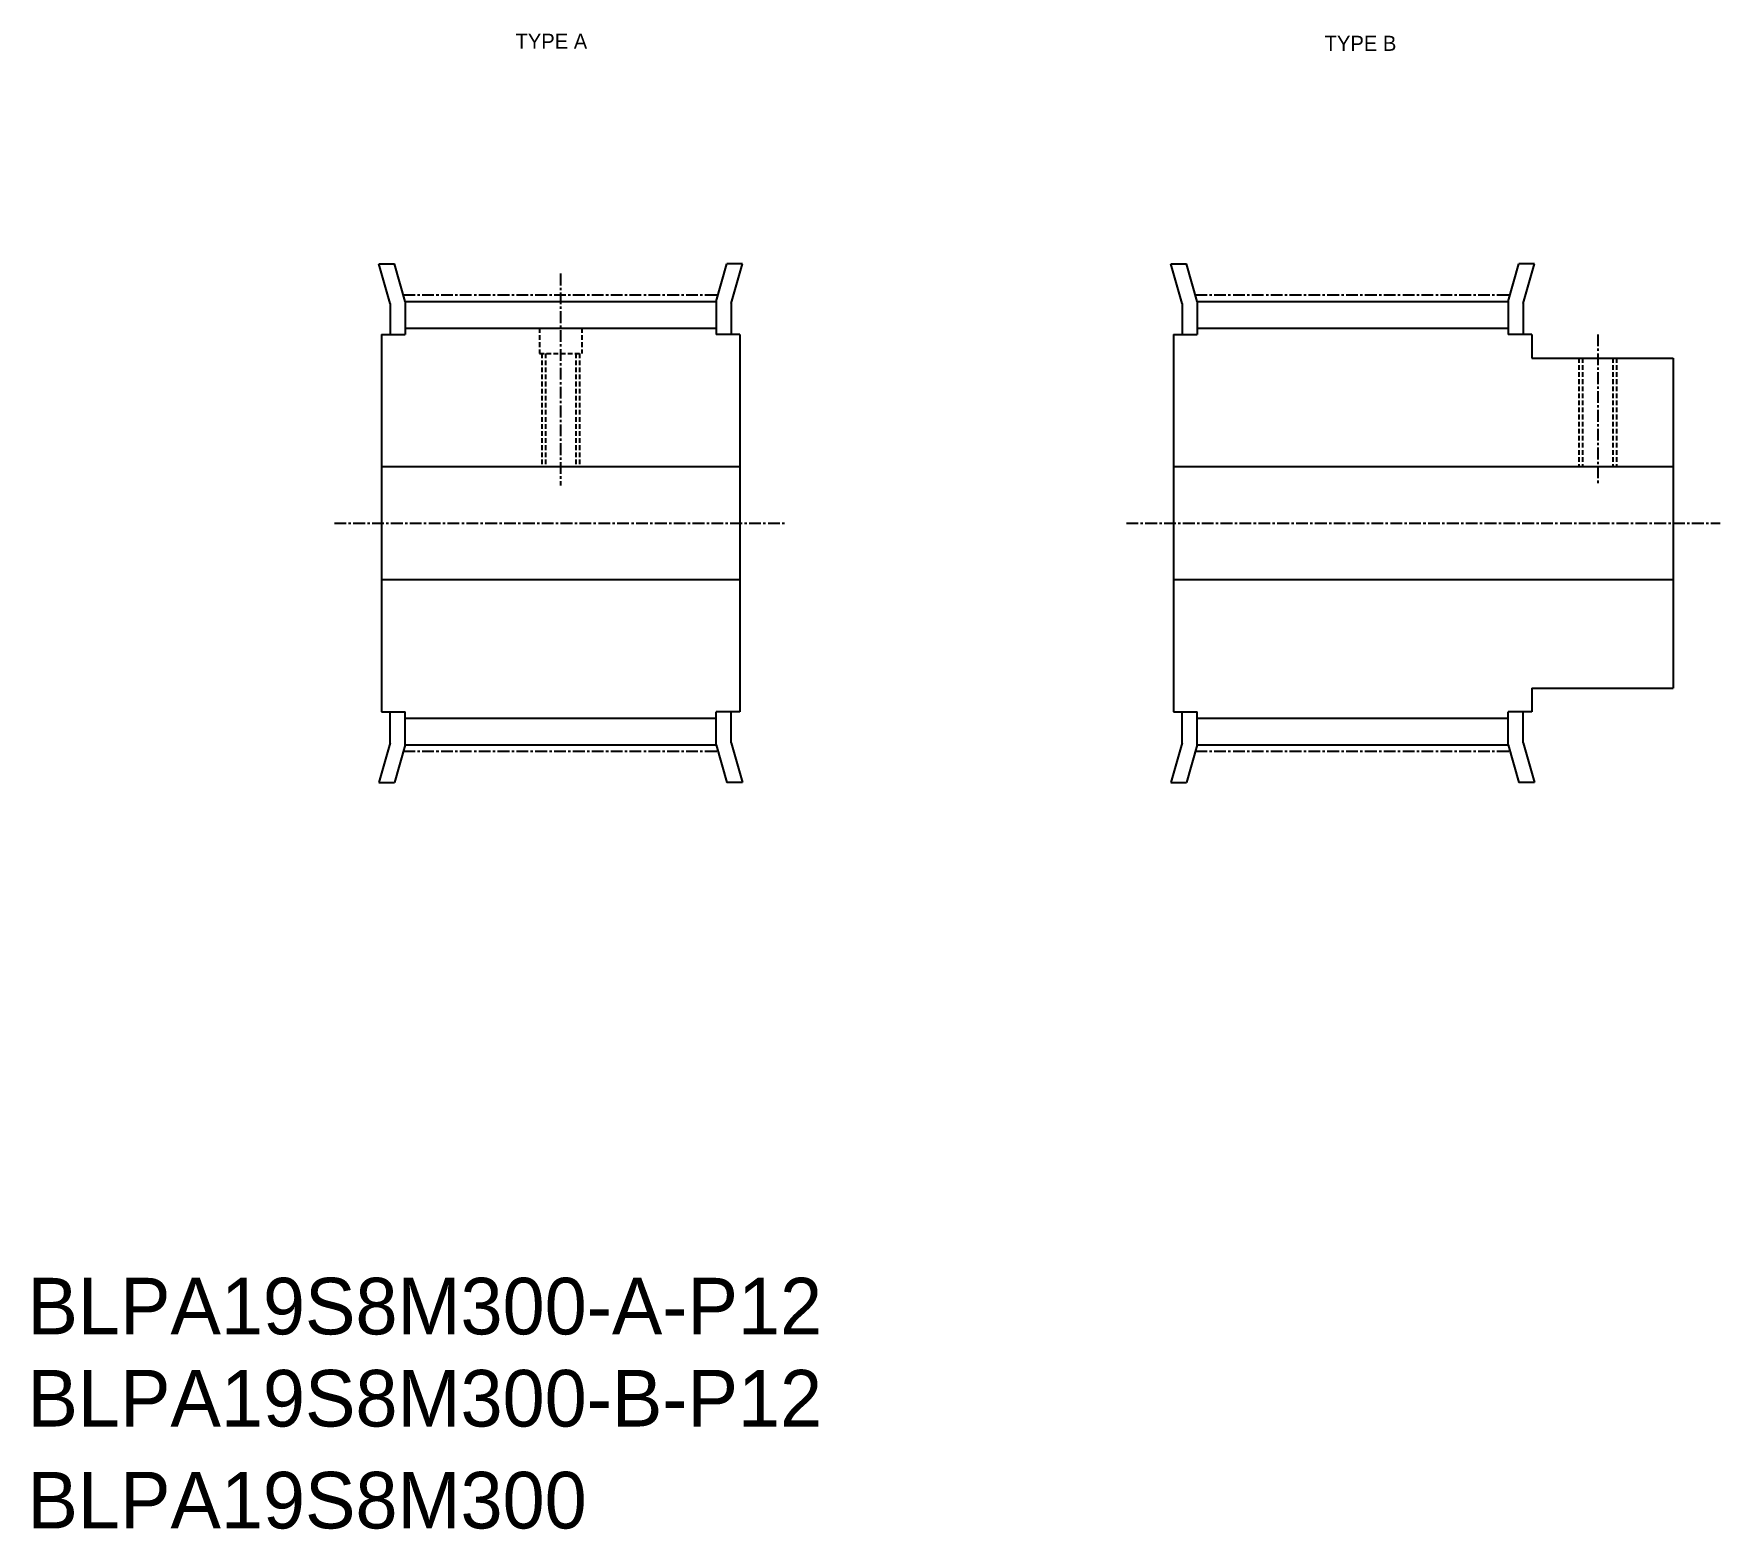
# Model space of a CAD drawing. Extents: x -285 to -106, y -61 to 98.
import ezdxf

# ---------------------------------------------------------------- set-up
doc = ezdxf.new("R2010")
doc.units = 0
doc.linetypes.add('CENTER', pattern=[2, 1.25, -0.25, 0.25, -0.25])
doc.linetypes.add('DASHED', pattern=[0.75, 0.5, -0.25])
doc.layers.get('0').update_dxf_attribs({"linetype": 'CONTINUOUS'})
doc.layers.add('CENTER', color=1, linetype='CENTER')

msp = doc.modelspace()

# ---------------------------------------------------------------- linework, layer by layer
at = {"color": 7, "linetype": 'CONTINUOUS'}
for p, q in [((-247.53, 69.1), (-248.72, 73.31)), ((-248.72, 73.31), (-247.06, 73.31)), ((-245.93, 69.31), (-247.06, 73.31)), ((-212.93, 69.31), (-211.8, 73.31)), ((-210.14, 73.31), (-211.8, 73.31)), ((-211.33, 69.1), (-210.14, 73.31)), ((-163.51, 69.1), (-164.7, 73.31)), ((-164.7, 73.31), (-163.04, 73.31)), ((-161.91, 69.31), (-163.04, 73.31)), ((-128.91, 69.31), (-127.78, 73.31)), ((-126.12, 73.31), (-127.78, 73.31)), ((-127.31, 69.1), (-126.12, 73.31)), ((-247.53, 69.1), (-247.53, 65.81)), ((-245.93, 69.31), (-212.93, 69.31)), ((-245.93, 69.31), (-245.93, 65.81)), ((-212.93, 69.31), (-212.93, 65.81)), ((-211.33, 69.1), (-211.33, 65.81)), ((-163.51, 69.1), (-163.51, 65.81)), ((-161.91, 69.31), (-128.91, 69.31)), ((-161.91, 69.31), (-161.91, 65.81)), ((-128.91, 69.31), (-128.91, 65.81)), ((-127.31, 69.1), (-127.31, 65.81)), ((-245.93, 66.48), (-212.93, 66.48)), ((-161.91, 66.48), (-128.91, 66.48)), ((-248.43, 65.81), (-248.43, 25.81)), ((-248.43, 65.81), (-245.93, 65.81)), ((-210.43, 65.81), (-212.93, 65.81)), ((-210.43, 65.81), (-210.43, 25.81)), ((-164.41, 65.81), (-164.41, 25.81)), ((-164.41, 65.81), (-161.91, 65.81)), ((-126.41, 65.81), (-128.91, 65.81)), ((-126.41, 65.81), (-126.41, 63.31)), ((-126.41, 63.31), (-111.41, 63.31)), ((-111.41, 63.31), (-111.41, 28.31)), ((-111.41, 54.81), (-111.41, 54.81)), ((-248.43, 51.81), (-210.43, 51.81)), ((-164.41, 51.81), (-111.41, 51.81)), ((-111.41, 45.81), (-111.41, 45.81)), ((-248.43, 39.81), (-210.43, 39.81)), ((-164.41, 39.81), (-111.41, 39.81)), ((-126.41, 28.31), (-111.41, 28.31)), ((-126.41, 28.31), (-126.41, 25.81)), ((-248.43, 25.81), (-245.93, 25.81)), ((-247.53, 22.51), (-247.53, 25.81)), ((-245.93, 22.3), (-245.93, 25.81)), ((-245.93, 25.13), (-212.93, 25.13)), ((-212.93, 22.3), (-212.93, 25.81)), ((-210.43, 25.81), (-212.93, 25.81)), ((-211.33, 22.51), (-211.33, 25.81)), ((-164.41, 25.81), (-161.91, 25.81)), ((-163.51, 22.51), (-163.51, 25.81)), ((-161.91, 22.3), (-161.91, 25.81)), ((-161.91, 25.13), (-128.91, 25.13)), ((-128.91, 22.3), (-128.91, 25.81)), ((-126.41, 25.81), (-128.91, 25.81)), ((-127.31, 22.51), (-127.31, 25.81)), ((-247.53, 22.51), (-248.72, 18.31)), ((-245.93, 22.3), (-247.06, 18.31)), ((-245.93, 22.3), (-212.93, 22.3)), ((-212.93, 22.3), (-211.8, 18.31)), ((-211.33, 22.51), (-210.14, 18.31)), ((-163.51, 22.51), (-164.7, 18.31)), ((-161.91, 22.3), (-163.04, 18.31)), ((-161.91, 22.3), (-128.91, 22.3)), ((-128.91, 22.3), (-127.78, 18.31)), ((-127.31, 22.51), (-126.12, 18.31)), ((-248.72, 18.31), (-247.06, 18.31)), ((-210.14, 18.31), (-211.8, 18.31)), ((-164.7, 18.31), (-163.04, 18.31)), ((-126.12, 18.31), (-127.78, 18.31))]:
    msp.add_line(p, q, dxfattribs=at)
at = {"color": 3, "linetype": 'DASHED'}
for p, q in [((-231.68, 66.48), (-231.68, 63.81)), ((-227.18, 66.48), (-227.18, 63.81)), ((-231.68, 63.81), (-227.18, 63.81)), ((-231.43, 63.81), (-231.43, 51.81)), ((-231.05, 63.81), (-231.05, 51.81)), ((-227.81, 63.81), (-227.81, 51.81)), ((-227.43, 63.81), (-227.43, 51.81)), ((-121.41, 63.31), (-121.41, 51.81)), ((-121.03, 63.31), (-121.03, 51.81)), ((-117.79, 63.31), (-117.79, 51.81)), ((-117.41, 63.31), (-117.41, 51.81))]:
    msp.add_line(p, q, dxfattribs=at)
at = {"layer": 'CENTER', "color": 1, "linetype": 'CENTER'}
for p, q in [((-229.43, 72.27), (-229.43, 49.81)), ((-246.12, 70), (-212.74, 70)), ((-162.1, 70), (-128.71, 70)), ((-119.41, 65.81), (-119.41, 49.81)), ((-253.43, 45.81), (-205.43, 45.81)), ((-169.41, 45.81), (-106.41, 45.81)), ((-246.12, 21.62), (-212.74, 21.62)), ((-162.1, 21.62), (-128.71, 21.62))]:
    msp.add_line(p, q, dxfattribs=at)

# ---------------------------------------------------------------- texts
at = {"color": 7, "linetype": 'CONTINUOUS'}
for s, height, p in [('TYPE A', 1.6, (-234.22, 96.11)), ('TYPE B', 1.6, (-148.38, 95.89)), ('BLPA19S8M300-A-P12', 6, (-285.99, -40.23)), ('BLPA19S8M300-B-P12', 6, (-285.99, -50)), ('BLPA19S8M300', 6, (-285.99, -60.81))]:
    msp.add_text(s, height=height, dxfattribs=at).set_placement(p)

doc.saveas('drawing.dxf')
